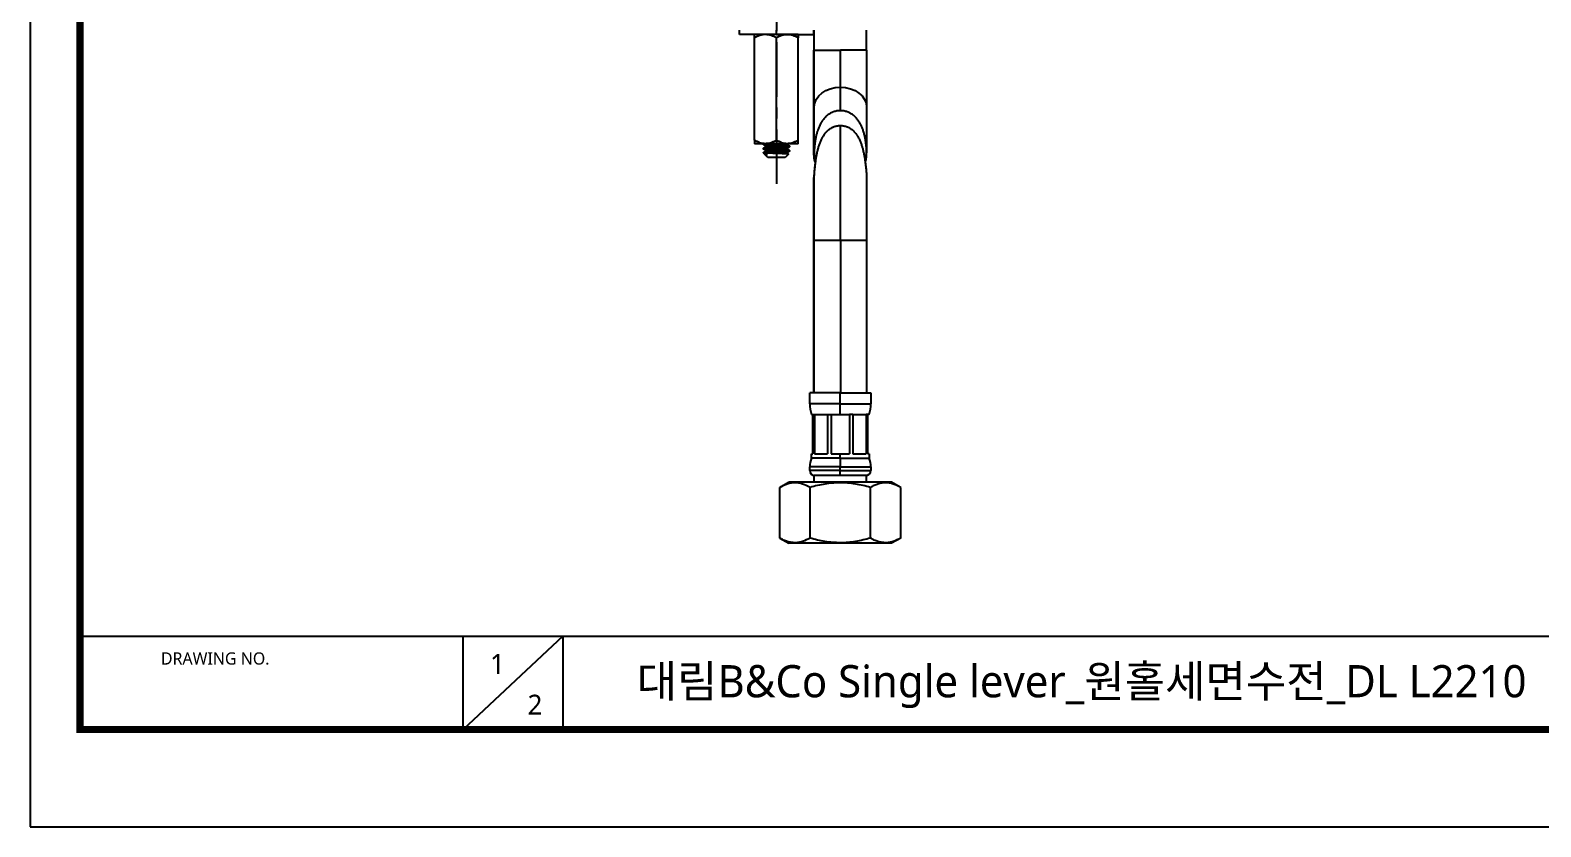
# Model space of a CAD drawing. Extents: x 77 to 788, y 36 to 557.
# Drawn here: x 77.2 to 423.5, y 36.4 to 219 of the extents above; entities that cross this region are included whole.
import ezdxf

# ---------------------------------------------------------------- set-up
doc = ezdxf.new("R2010")
doc.units = 0
doc.header["$LTSCALE"] = 10
doc.header["$MEASUREMENT"] = 0
doc.linetypes.add('CENTER', pattern=[2, 1.25, -0.25, 0.25, -0.25])
doc.layers.get('0').update_dxf_attribs({"linetype": 'CONTINUOUS'})
doc.layers.add('1', color=7, linetype='CONTINUOUS')
doc.styles.add('Daelim Dimension', font='NanumGothic.ttf')

msp = doc.modelspace()

# ---------------------------------------------------------------- linework, layer by layer
at = {"color": 1, "linetype": 'CENTER'}
msp.add_line((248.27, 256.22), (248.27, 183.32), dxfattribs=at)
at = {"color": 5, "lineweight": -3}
msp.add_line((88.6, 80.06), (661.01, 80.06), dxfattribs=at)
at = {"color": 5, "lineweight": -3, "ltscale": 40}
for p, q in [((176.34, 80.06), (176.34, 58.64)), ((176.34, 80.06), (176.34, 58.64)), ((199.27, 80.06), (176.34, 58.64)), ((199.27, 80.06), (176.34, 58.64)), ((199.27, 80.06), (199.27, 58.64)), ((199.27, 80.06), (199.27, 58.64))]:
    msp.add_line(p, q, dxfattribs=at)
at = {"color": 7, "lineweight": -3, "ltscale": 0.5}
msp.add_lwpolyline([(77.17, 36.41), (788.06, 36.41), (788.06, 557.3), (77.17, 557.3)], close=True, dxfattribs=at)
at = {"color": 5, "linetype": 'ByBlock', "lineweight": -3, "const_width": 1.64}
msp.add_lwpolyline([(88.6, 58.72), (776.56, 58.72), (776.56, 545.2), (88.6, 545.2)], close=True, dxfattribs=at)
at = {"layer": '1', "color": 7, "linetype": 'Continuous', "lineweight": -3}
for p, q in [((239.77, 217.95), (239.77, 218.95)), ((248.27, 217.95), (248.27, 218.95)), ((256.77, 218.95), (256.77, 217.95)), ((256.89, 214.38), (256.89, 218.95)), ((268.89, 214.38), (268.89, 218.95)), ((248.27, 217.95), (239.77, 217.95)), ((245.76, 217.95), (243.26, 217.95)), ((243.26, 193.73), (243.26, 217.18)), ((250.76, 217.95), (245.76, 217.95)), ((248.26, 193.73), (248.26, 217.18)), ((248.27, 217.95), (256.77, 217.95)), ((253.26, 217.95), (250.76, 217.95)), ((253.26, 193.73), (253.26, 217.18)), ((256.86, 201.34), (256.86, 214.38)), ((256.86, 214.38), (256.89, 214.38)), ((256.89, 214.38), (262.91, 214.38)), ((256.92, 201.34), (256.92, 214.38)), ((268.92, 214.38), (262.91, 214.38)), ((262.92, 205.9), (262.92, 214.38)), ((268.92, 214.38), (268.92, 201.34)), ((262.92, 200.52), (262.92, 205.9)), ((256.86, 190.96), (256.86, 201.34)), ((256.92, 190.92), (256.92, 201.34)), ((268.92, 201.34), (268.92, 190.86)), ((262.92, 170.88), (262.92, 197.13)), ((245.76, 192.95), (243.26, 192.95)), ((245.27, 192.73), (245.27, 192.9)), ((245.27, 191.73), (245.27, 191.9)), ((245.27, 190.82), (245.27, 190.9)), ((245.48, 190.61), (245.27, 190.82)), ((245.27, 190.82), (245.67, 190.82)), ((250.76, 192.95), (245.76, 192.95)), ((245.77, 192.19), (245.77, 192.44)), ((245.77, 191.19), (245.77, 191.44)), ((251, 190.54), (250.27, 189.82)), ((253.26, 192.95), (250.76, 192.95)), ((250.77, 192.95), (250.77, 192.7)), ((250.77, 191.95), (250.77, 191.7)), ((250.77, 190.95), (250.77, 190.7)), ((251.27, 192.4), (251.27, 192.23)), ((251.27, 191.4), (251.27, 191.23)), ((245.77, 190.32), (245.77, 190.44)), ((246.27, 189.82), (245.77, 190.32)), ((245.77, 190.32), (246.17, 190.32)), ((246.17, 190.32), (246.1, 190.41)), ((250.27, 189.82), (246.27, 189.82)), ((256.86, 170.88), (256.86, 185.21)), ((256.92, 170.88), (256.92, 185.21)), ((268.92, 185.18), (268.92, 170.88)), ((256.86, 135.88), (256.86, 170.88)), ((256.86, 170.88), (256.92, 170.88)), ((256.92, 135.88), (256.92, 170.88)), ((256.92, 170.88), (262.92, 170.88)), ((262.92, 170.88), (268.92, 170.88)), ((262.92, 170.88), (262.92, 135.88)), ((268.92, 170.88), (268.92, 135.88)), ((255.89, 133.37), (255.89, 135.88)), ((262.89, 135.88), (255.89, 135.88)), ((262.89, 135.88), (269.89, 135.88)), ((262.89, 133.37), (262.89, 135.88)), ((269.89, 135.88), (269.89, 133.37)), ((262.89, 133.37), (255.89, 133.37)), ((262.89, 133.37), (269.89, 133.37)), ((262.89, 130.88), (262.89, 133.37)), ((256.29, 130.88), (256.64, 130.88)), ((256.64, 121.88), (256.64, 130.88)), ((256.64, 130.88), (256.97, 130.88)), ((256.97, 130.88), (256.97, 121.88)), ((256.97, 130.88), (259.98, 130.88)), ((259.98, 130.88), (259.98, 121.88)), ((259.98, 130.88), (260.77, 130.88)), ((260.77, 130.88), (260.77, 121.88)), ((260.77, 130.88), (262.89, 130.88)), ((262.89, 130.88), (265.01, 130.88)), ((265.01, 130.88), (265.01, 121.88)), ((265.8, 130.88), (265.01, 130.88)), ((265.8, 130.88), (265.8, 121.88)), ((265.8, 130.88), (268.81, 130.88)), ((268.81, 130.88), (268.81, 121.88)), ((269.14, 130.88), (268.81, 130.88)), ((269.14, 130.88), (269.14, 121.88)), ((269.49, 130.88), (269.14, 130.88)), ((256.29, 120.88), (256.29, 121.88)), ((256.29, 121.88), (256.64, 121.88)), ((256.97, 121.88), (259.98, 121.88)), ((260.77, 121.88), (262.89, 121.88)), ((262.89, 121.88), (265.01, 121.88)), ((262.89, 120.88), (262.89, 121.88)), ((265.8, 121.88), (268.81, 121.88)), ((269.49, 121.88), (269.14, 121.88)), ((269.49, 121.88), (269.49, 120.88)), ((255.89, 118.08), (255.89, 118.92)), ((262.89, 118.92), (255.89, 118.92)), ((262.89, 118.08), (255.89, 118.08)), ((262.89, 120.88), (256.29, 120.88)), ((262.89, 120.88), (269.49, 120.88)), ((262.89, 120.88), (262.89, 118.92)), ((262.89, 118.92), (269.89, 118.92)), ((262.89, 118.08), (262.89, 118.92)), ((262.89, 118.08), (269.89, 118.08)), ((262.89, 116.88), (262.89, 118.08)), ((269.89, 118.92), (269.89, 118.08)), ((249.04, 114.18), (251.11, 115.38)), ((274.67, 115.38), (251.11, 115.38)), ((268.89, 116.88), (256.89, 116.88)), ((256.89, 115.38), (256.89, 116.88)), ((268.89, 115.38), (268.89, 116.88)), ((276.75, 114.18), (274.67, 115.38)), ((249.04, 102.58), (249.04, 114.18)), ((255.96, 102.58), (255.96, 114.17)), ((269.82, 102.58), (269.82, 114.17)), ((276.75, 102.58), (276.75, 114.18)), ((249.04, 102.58), (251.11, 101.38)), ((274.67, 101.38), (251.11, 101.38)), ((276.75, 102.58), (274.67, 101.38))]:
    msp.add_line(p, q, dxfattribs=at)
for centre, radius, start, end in [((263.89, 133.37), 8, 180, 198.1949), ((261.89, 133.37), 8, 341.8051, 0), ((260.89, 118.92), 5, 156.9261, 180), ((257.09, 118.08), 1.2, 180, 270), ((268.69, 118.08), 1.2, 270, 0), ((264.89, 118.92), 5, 0, 23.0739)]:
    msp.add_arc(centre, radius, start, end, dxfattribs=at)
at = {"layer": '1', "color": 7, "linetype": 'Continuous', "lineweight": -3, "extrusion": (0, 0, -1)}
for centre, start_param, end_param in [((262.92, 201.34), 3.141593, 4.712389), ((262.92, 201.34), 4.712389, 6.283185), ((262.86, 201.34), 2.994723, 3.141593)]:
    msp.add_ellipse(centre, major_axis=(6, 0), ratio=0.75908, start_param=start_param, end_param=end_param, dxfattribs=at)
at = {"layer": '1', "color": 7, "linetype": 'Continuous', "lineweight": -3}
for points, knots in [([(243.26, 217.18), (243.26, 217.29), (243.26, 217.4), (243.26, 217.59), (243.26, 217.67), (243.26, 217.81), (243.26, 217.86), (243.26, 217.92), (243.26, 217.93), (243.26, 217.94), (243.26, 217.95), (243.26, 217.95), (243.26, 217.95), (243.26, 217.95)], [0, 0, 0, 0, 0.250175, 0.250175, 0.50035, 0.50035, 0.750526, 0.750526, 0.875613, 0.875613, 0.938157, 0.938157, 1, 1, 1, 1]), ([(245.76, 217.95), (245.54, 217.95), (245.32, 217.94), (244.9, 217.86), (244.69, 217.81), (244.42, 217.72), (244.37, 217.7), (244.27, 217.67), (244.22, 217.65), (244.06, 217.58), (243.96, 217.54), (243.65, 217.4), (243.46, 217.29), (243.26, 217.18)], [0, 0, 0, 0, 0.25, 0.25, 0.5, 0.5, 0.5625, 0.5625, 0.625, 0.625, 0.75, 0.75, 1, 1, 1, 1]), ([(248.26, 217.18), (248.06, 217.29), (247.87, 217.4), (247.46, 217.59), (247.26, 217.67), (246.85, 217.81), (246.63, 217.86), (246.31, 217.92), (246.2, 217.93), (246.04, 217.94), (245.98, 217.95), (245.87, 217.95), (245.82, 217.95), (245.76, 217.95)], [0, 0, 0, 0, 0.25, 0.25, 0.5, 0.5, 0.75, 0.75, 0.875, 0.875, 0.9375, 0.9375, 1, 1, 1, 1]), ([(250.76, 217.95), (250.54, 217.95), (250.32, 217.94), (249.9, 217.86), (249.69, 217.81), (249.42, 217.72), (249.37, 217.7), (249.27, 217.67), (249.22, 217.65), (249.06, 217.58), (248.96, 217.54), (248.65, 217.4), (248.46, 217.29), (248.26, 217.18)], [0, 0, 0, 0, 0.25, 0.25, 0.5, 0.5, 0.5625, 0.5625, 0.625, 0.625, 0.75, 0.75, 1, 1, 1, 1]), ([(253.26, 217.18), (253.06, 217.29), (252.87, 217.4), (252.46, 217.59), (252.26, 217.67), (251.85, 217.81), (251.63, 217.86), (251.31, 217.92), (251.2, 217.93), (251.04, 217.94), (250.98, 217.95), (250.87, 217.95), (250.82, 217.95), (250.76, 217.95)], [0, 0, 0, 0, 0.25, 0.25, 0.5, 0.5, 0.75, 0.75, 0.875, 0.875, 0.9375, 0.9375, 1, 1, 1, 1]), ([(253.26, 217.95), (253.26, 217.95), (253.26, 217.94), (253.26, 217.86), (253.26, 217.81), (253.26, 217.72), (253.26, 217.7), (253.26, 217.67), (253.26, 217.65), (253.26, 217.58), (253.26, 217.54), (253.26, 217.4), (253.26, 217.29), (253.26, 217.18)], [0, 0, 0, 0, 0.25, 0.25, 0.5, 0.5, 0.5625, 0.5625, 0.625, 0.625, 0.75, 0.75, 1, 1, 1, 1]), ([(262.92, 200.52), (262.79, 200.52), (262.66, 200.51), (262.39, 200.49), (262.13, 200.45), (261.75, 200.37), (261.49, 200.3), (261.34, 200.24), (261.31, 200.23), (261.24, 200.21), (261.15, 200.17), (261.06, 200.13), (260.88, 200.05), (260.76, 199.99), (260.42, 199.8), (260.2, 199.66), (259.96, 199.48), (259.93, 199.45), (259.88, 199.41), (259.81, 199.35), (259.63, 199.2), (259.49, 199.06), (259.22, 198.77), (259.05, 198.57), (258.85, 198.31), (258.81, 198.25), (258.74, 198.14), (258.7, 198.09), (258.59, 197.92), (258.52, 197.81), (258.33, 197.47), (258.21, 197.24), (257.99, 196.76), (257.89, 196.52), (257.75, 196.15), (257.71, 196.02), (257.64, 195.83), (257.62, 195.77), (257.59, 195.64), (257.57, 195.58), (257.47, 195.26), (257.41, 195.01), (257.29, 194.5), (257.24, 194.24), (257.15, 193.73), (257.11, 193.47), (257.04, 192.95), (257.01, 192.69), (256.97, 192.17), (256.95, 191.91), (256.93, 191.52), (256.93, 191.39), (256.92, 191.19), (256.92, 191.13), (256.92, 190.99), (256.92, 190.93), (256.92, 190.73), (256.93, 190.6), (256.93, 190.34), (256.94, 190.21), (256.95, 190.02), (256.96, 189.96), (256.97, 189.83), (256.97, 189.77), (256.99, 189.64), (257, 189.58), (257.01, 189.46), (257.02, 189.4), (257.04, 189.28), (257.05, 189.23), (257.07, 189.14), (257.08, 189.11), (257.09, 189.06), (257.1, 189.03), (257.12, 188.95), (257.14, 188.91), (257.16, 188.85), (257.16, 188.84), (257.17, 188.81), (257.18, 188.8), (257.19, 188.77), (257.2, 188.75), (257.22, 188.72), (257.23, 188.71), (257.23, 188.7)], [0, 0, 0, 0, 0.026193, 0.026193, 0.052386, 0.078579, 0.104772, 0.104772, 0.111321, 0.111321, 0.117869, 0.130965, 0.130965, 0.157159, 0.157159, 0.209545, 0.209545, 0.216093, 0.216093, 0.222641, 0.235738, 0.261931, 0.261931, 0.314317, 0.314317, 0.327414, 0.327414, 0.34051, 0.34051, 0.366703, 0.366703, 0.41909, 0.41909, 0.471476, 0.471476, 0.497669, 0.497669, 0.510765, 0.510765, 0.523862, 0.523862, 0.576248, 0.576248, 0.628634, 0.628634, 0.68102, 0.68102, 0.733407, 0.733407, 0.785793, 0.785793, 0.811986, 0.811986, 0.825083, 0.825083, 0.838179, 0.838179, 0.864372, 0.864372, 0.890565, 0.890565, 0.903662, 0.903662, 0.916758, 0.916758, 0.929855, 0.929855, 0.942951, 0.942951, 0.956048, 0.956048, 0.962596, 0.962596, 0.969145, 0.969145, 0.982241, 0.982241, 0.985515, 0.985515, 0.988789, 0.988789, 0.995338, 0.995338, 1, 1, 1, 1]), ([(268.62, 188.71), (268.63, 188.72), (268.64, 188.74), (268.66, 188.78), (268.66, 188.8), (268.68, 188.84), (268.69, 188.86), (268.72, 188.94), (268.73, 188.99), (268.76, 189.09), (268.77, 189.15), (268.79, 189.23), (268.8, 189.26), (268.81, 189.32), (268.81, 189.35), (268.83, 189.44), (268.84, 189.5), (268.85, 189.62), (268.86, 189.68), (268.88, 189.87), (268.89, 189.99), (268.9, 190.15), (268.9, 190.19), (268.91, 190.25), (268.91, 190.28), (268.91, 190.38), (268.91, 190.44), (268.92, 190.64), (268.92, 190.77), (268.92, 191.03), (268.92, 191.16), (268.92, 191.42), (268.91, 191.55), (268.89, 191.94), (268.88, 192.2), (268.83, 192.72), (268.8, 192.98), (268.75, 193.37), (268.73, 193.5), (268.7, 193.69), (268.69, 193.76), (268.67, 193.89), (268.66, 193.95), (268.6, 194.28), (268.55, 194.53), (268.43, 195.04), (268.36, 195.29), (268.22, 195.79), (268.14, 196.04), (267.96, 196.53), (267.86, 196.77), (267.64, 197.24), (267.52, 197.47), (267.35, 197.76), (267.32, 197.81), (267.27, 197.9), (267.25, 197.93), (267.21, 197.98), (267.12, 198.12), (267.03, 198.26), (266.79, 198.58), (266.63, 198.78), (266.35, 199.06), (266.26, 199.15), (266.11, 199.29), (266.06, 199.33), (265.96, 199.42), (265.91, 199.46), (265.65, 199.66), (265.43, 199.8), (265.08, 199.99), (264.97, 200.05), (264.79, 200.13), (264.7, 200.17), (264.6, 200.21), (264.54, 200.23), (264.51, 200.24), (264.35, 200.3), (264.1, 200.37), (263.71, 200.45), (263.45, 200.49), (263.19, 200.51), (263.06, 200.52), (262.92, 200.52)], [0, 0, 0, 0, 0.006016, 0.006016, 0.012556, 0.012556, 0.019095, 0.019095, 0.032174, 0.032174, 0.045252, 0.045252, 0.051792, 0.051792, 0.058331, 0.058331, 0.07141, 0.07141, 0.084489, 0.084489, 0.110646, 0.110646, 0.117185, 0.117185, 0.123725, 0.123725, 0.136804, 0.136804, 0.162961, 0.162961, 0.189118, 0.189118, 0.215276, 0.215276, 0.267591, 0.267591, 0.319906, 0.319906, 0.346063, 0.346063, 0.359142, 0.359142, 0.372221, 0.372221, 0.424536, 0.424536, 0.476851, 0.476851, 0.529166, 0.529166, 0.58148, 0.58148, 0.633795, 0.633795, 0.646874, 0.646874, 0.653414, 0.653414, 0.659953, 0.68611, 0.68611, 0.738425, 0.738425, 0.764583, 0.764583, 0.777662, 0.777662, 0.79074, 0.79074, 0.843055, 0.843055, 0.869213, 0.869213, 0.882291, 0.888831, 0.888831, 0.89537, 0.89537, 0.921528, 0.947685, 0.973843, 0.973843, 1, 1, 1, 1]), ([(256.92, 185.19), (256.92, 185.24), (256.92, 185.29), (256.93, 185.41), (256.93, 185.47), (256.93, 185.6), (256.94, 185.66), (256.94, 185.79), (256.95, 185.85), (256.95, 185.99), (256.96, 186.05), (256.97, 186.18), (256.97, 186.25), (256.98, 186.39), (256.99, 186.45), (257, 186.59), (257, 186.66), (257.02, 186.86), (257.03, 187), (257.06, 187.27), (257.07, 187.4), (257.1, 187.68), (257.12, 187.81), (257.15, 188.08), (257.17, 188.22), (257.22, 188.62), (257.25, 188.89), (257.33, 189.43), (257.38, 189.7), (257.47, 190.24), (257.52, 190.51), (257.61, 190.91), (257.64, 191.04), (257.69, 191.24), (257.7, 191.31), (257.73, 191.44), (257.75, 191.51), (257.83, 191.84), (257.91, 192.1), (258.07, 192.62), (258.16, 192.88), (258.35, 193.39), (258.45, 193.64), (258.63, 194.01), (258.69, 194.13), (258.78, 194.32), (258.82, 194.38), (258.88, 194.5), (258.92, 194.56), (259.09, 194.85), (259.25, 195.08), (259.5, 195.4), (259.58, 195.51), (259.72, 195.66), (259.77, 195.71), (259.84, 195.78), (259.86, 195.81), (259.91, 195.86), (260.13, 196.07), (260.37, 196.27), (260.71, 196.49), (260.83, 196.56), (260.98, 196.65), (261.01, 196.66), (261.07, 196.69), (261.1, 196.71), (261.2, 196.75), (261.26, 196.78), (261.45, 196.86), (261.58, 196.91), (261.84, 196.99), (261.97, 197.02), (262.24, 197.07), (262.37, 197.09), (262.54, 197.11), (262.58, 197.11), (262.65, 197.12), (262.75, 197.13), (262.85, 197.13), (262.92, 197.13)], [0, 0, 0, 0, 0.013039, 0.013039, 0.02694, 0.02694, 0.040841, 0.040841, 0.054742, 0.054742, 0.068642, 0.068642, 0.082543, 0.082543, 0.096444, 0.096444, 0.110345, 0.110345, 0.138147, 0.138147, 0.165948, 0.165948, 0.19375, 0.19375, 0.221552, 0.221552, 0.277155, 0.277155, 0.332759, 0.332759, 0.388362, 0.388362, 0.416164, 0.416164, 0.430065, 0.430065, 0.443966, 0.443966, 0.499569, 0.499569, 0.555173, 0.555173, 0.610776, 0.610776, 0.638578, 0.638578, 0.652479, 0.652479, 0.666379, 0.666379, 0.721983, 0.721983, 0.749785, 0.749785, 0.763685, 0.763685, 0.770636, 0.770636, 0.777586, 0.83319, 0.83319, 0.860991, 0.860991, 0.867942, 0.867942, 0.874892, 0.874892, 0.888793, 0.888793, 0.916595, 0.916595, 0.944397, 0.944397, 0.972198, 0.972198, 0.979149, 0.979149, 0.986099, 1, 1, 1, 1]), ([(262.92, 197.13), (263.06, 197.13), (263.2, 197.12), (263.47, 197.09), (263.61, 197.07), (263.87, 197.02), (264.01, 196.99), (264.2, 196.93), (264.27, 196.9), (264.4, 196.86), (264.46, 196.83), (264.78, 196.7), (265.02, 196.57), (265.36, 196.34), (265.47, 196.26), (265.64, 196.13), (265.69, 196.08), (265.79, 195.99), (265.84, 195.95), (266.09, 195.71), (266.27, 195.5), (266.52, 195.18), (266.6, 195.07), (266.7, 194.93), (266.72, 194.9), (266.75, 194.84), (266.77, 194.81), (266.83, 194.72), (266.86, 194.66), (267.04, 194.37), (267.16, 194.13), (267.4, 193.63), (267.5, 193.38), (267.69, 192.87), (267.78, 192.61), (267.88, 192.29), (267.9, 192.22), (267.94, 192.09), (267.96, 192.02), (268.01, 191.82), (268.05, 191.69), (268.15, 191.29), (268.21, 191.03), (268.32, 190.49), (268.38, 190.22), (268.47, 189.69), (268.51, 189.42), (268.57, 189.01), (268.59, 188.87), (268.63, 188.6), (268.65, 188.47), (268.68, 188.19), (268.7, 188.06), (268.73, 187.79), (268.75, 187.65), (268.77, 187.38), (268.79, 187.24), (268.81, 186.97), (268.83, 186.84), (268.84, 186.63), (268.85, 186.56), (268.86, 186.43), (268.87, 186.36), (268.88, 186.23), (268.88, 186.16), (268.89, 186.03), (268.89, 185.96), (268.9, 185.83), (268.9, 185.77), (268.91, 185.64), (268.91, 185.58), (268.92, 185.48), (268.92, 185.45), (268.92, 185.39), (268.92, 185.36), (268.92, 185.27), (268.92, 185.22), (268.92, 185.16), (268.92, 185.15), (268.92, 185.14)], [0, 0, 0, 0, 0.027721, 0.027721, 0.055442, 0.055442, 0.083162, 0.083162, 0.097023, 0.097023, 0.110883, 0.110883, 0.166325, 0.166325, 0.194046, 0.194046, 0.207906, 0.207906, 0.221766, 0.221766, 0.277208, 0.277208, 0.304929, 0.304929, 0.311859, 0.311859, 0.318789, 0.318789, 0.33265, 0.33265, 0.388091, 0.388091, 0.443533, 0.443533, 0.498974, 0.498974, 0.512835, 0.512835, 0.526695, 0.526695, 0.554416, 0.554416, 0.609858, 0.609858, 0.665299, 0.665299, 0.720741, 0.720741, 0.748462, 0.748462, 0.776182, 0.776182, 0.803903, 0.803903, 0.831624, 0.831624, 0.859345, 0.859345, 0.887065, 0.887065, 0.900926, 0.900926, 0.914786, 0.914786, 0.928647, 0.928647, 0.942507, 0.942507, 0.956367, 0.956367, 0.970228, 0.970228, 0.977158, 0.977158, 0.984088, 0.984088, 0.997949, 0.997949, 1, 1, 1, 1]), ([(243.26, 193.73), (243.26, 193.62), (243.26, 193.51), (243.26, 193.32), (243.26, 193.24), (243.26, 193.1), (243.26, 193.05), (243.26, 192.99), (243.26, 192.98), (243.26, 192.96), (243.26, 192.96), (243.26, 192.96), (243.26, 192.95), (243.26, 192.95)], [0, 0, 0, 0, 0.250175, 0.250175, 0.500351, 0.500351, 0.750526, 0.750526, 0.875613, 0.875613, 0.938157, 0.938157, 1, 1, 1, 1]), ([(245.76, 192.95), (245.54, 192.95), (245.32, 192.97), (244.9, 193.05), (244.69, 193.1), (244.42, 193.19), (244.37, 193.21), (244.27, 193.24), (244.22, 193.26), (244.06, 193.33), (243.96, 193.37), (243.65, 193.51), (243.46, 193.62), (243.26, 193.73)], [0, 0, 0, 0, 0.25, 0.25, 0.5, 0.5, 0.5625, 0.5625, 0.625, 0.625, 0.75, 0.75, 1, 1, 1, 1]), ([(245.27, 192.9), (245.27, 192.9), (245.27, 192.9), (245.28, 192.89), (245.28, 192.89), (245.28, 192.89), (245.28, 192.89), (245.29, 192.89), (245.3, 192.88), (245.32, 192.87), (245.36, 192.86), (245.41, 192.85), (245.48, 192.84), (245.49, 192.84), (245.53, 192.83), (245.54, 192.83), (245.6, 192.83), (245.63, 192.82), (245.75, 192.81), (245.84, 192.8), (246, 192.79), (246.05, 192.79), (246.13, 192.78), (246.16, 192.78), (246.22, 192.77), (246.25, 192.77), (246.4, 192.76), (246.53, 192.75), (246.73, 192.74), (246.8, 192.73), (246.91, 192.73), (246.95, 192.72), (247.02, 192.72), (247.06, 192.72), (247.24, 192.71), (247.39, 192.7), (247.63, 192.69), (247.71, 192.68), (247.83, 192.68), (247.87, 192.67), (247.95, 192.67), (247.99, 192.67), (248.11, 192.66), (248.27, 192.65), (248.51, 192.64), (248.67, 192.63), (248.79, 192.62), (248.83, 192.62), (248.89, 192.62), (248.91, 192.62), (248.95, 192.62), (248.97, 192.61), (249.14, 192.6), (249.3, 192.6), (249.52, 192.58), (249.59, 192.58), (249.7, 192.57), (249.73, 192.57), (249.8, 192.57), (249.84, 192.56), (250.01, 192.55), (250.14, 192.55), (250.32, 192.53), (250.38, 192.53), (250.49, 192.52), (250.54, 192.52), (250.7, 192.5), (250.79, 192.49), (250.95, 192.48), (251.02, 192.47), (251.09, 192.46), (251.1, 192.45), (251.13, 192.45), (251.14, 192.45), (251.17, 192.44), (251.19, 192.44), (251.24, 192.43), (251.26, 192.42), (251.27, 192.41), (251.27, 192.41), (251.27, 192.41), (251.27, 192.4), (251.27, 192.4)], [0, 0, 0, 0, 0.012727, 0.012727, 0.025555, 0.025555, 0.031969, 0.031969, 0.038383, 0.06404, 0.06404, 0.115354, 0.115354, 0.128182, 0.128182, 0.141011, 0.141011, 0.166668, 0.166668, 0.217981, 0.217981, 0.243638, 0.243638, 0.256466, 0.256466, 0.269295, 0.269295, 0.320608, 0.320608, 0.346265, 0.346265, 0.359094, 0.359094, 0.371922, 0.371922, 0.423236, 0.423236, 0.448893, 0.448893, 0.461721, 0.461721, 0.474549, 0.474549, 0.500206, 0.525863, 0.55152, 0.55152, 0.564348, 0.564348, 0.570762, 0.570762, 0.577177, 0.577177, 0.62849, 0.62849, 0.654147, 0.654147, 0.666975, 0.666975, 0.679804, 0.679804, 0.731118, 0.731118, 0.756774, 0.756774, 0.782431, 0.782431, 0.833745, 0.833745, 0.885058, 0.885058, 0.897887, 0.897887, 0.910715, 0.910715, 0.936372, 0.936372, 0.987686, 0.987686, 0.9941, 0.9941, 1, 1, 1, 1]), ([(251.27, 192.23), (251.27, 192.24), (251.26, 192.25), (251.24, 192.26), (251.23, 192.26), (251.21, 192.27), (251.2, 192.27), (251.18, 192.28), (251.17, 192.28), (251.11, 192.29), (251.06, 192.3), (250.96, 192.31), (250.92, 192.31), (250.87, 192.32), (250.86, 192.32), (250.84, 192.32), (250.83, 192.32), (250.8, 192.33), (250.77, 192.33), (250.66, 192.34), (250.56, 192.35), (250.39, 192.36), (250.34, 192.36), (250.25, 192.37), (250.21, 192.37), (250.15, 192.38), (250.12, 192.38), (249.96, 192.39), (249.82, 192.4), (249.61, 192.41), (249.54, 192.42), (249.43, 192.42), (249.39, 192.43), (249.32, 192.43), (249.28, 192.43), (249.09, 192.44), (248.93, 192.45), (248.69, 192.46), (248.61, 192.47), (248.49, 192.47), (248.45, 192.47), (248.37, 192.48), (248.33, 192.48), (248.13, 192.49), (247.97, 192.5), (247.65, 192.52), (247.49, 192.53), (247.3, 192.54), (247.26, 192.54), (247.19, 192.55), (247.15, 192.55), (247.04, 192.55), (246.97, 192.56), (246.75, 192.57), (246.62, 192.58), (246.45, 192.59), (246.42, 192.59), (246.36, 192.59), (246.26, 192.6), (246.18, 192.61), (246.01, 192.62), (245.91, 192.63), (245.79, 192.64), (245.77, 192.64), (245.72, 192.65), (245.7, 192.65), (245.64, 192.66), (245.6, 192.66), (245.5, 192.67), (245.44, 192.68), (245.38, 192.69), (245.37, 192.69), (245.35, 192.7), (245.34, 192.7), (245.32, 192.71), (245.31, 192.71), (245.28, 192.72), (245.27, 192.73), (245.27, 192.73)], [0, 0, 0, 0, 0.036065, 0.036065, 0.06168, 0.06168, 0.074487, 0.074487, 0.087294, 0.087294, 0.138524, 0.138524, 0.164139, 0.164139, 0.170542, 0.170542, 0.176946, 0.176946, 0.189753, 0.189753, 0.240983, 0.240983, 0.266598, 0.266598, 0.279405, 0.279405, 0.292213, 0.292213, 0.343442, 0.343442, 0.369057, 0.369057, 0.381864, 0.381864, 0.394672, 0.394672, 0.445901, 0.445901, 0.471516, 0.471516, 0.484323, 0.484323, 0.497131, 0.497131, 0.54836, 0.54836, 0.59959, 0.59959, 0.612397, 0.612397, 0.625205, 0.625205, 0.650819, 0.650819, 0.702049, 0.702049, 0.714856, 0.714856, 0.727664, 0.753278, 0.753278, 0.804508, 0.804508, 0.817315, 0.817315, 0.830123, 0.830123, 0.855737, 0.855737, 0.906967, 0.906967, 0.919774, 0.919774, 0.932582, 0.932582, 0.958197, 0.958197, 1, 1, 1, 1]), ([(245.27, 191.9), (245.27, 191.9), (245.27, 191.9), (245.28, 191.89), (245.3, 191.88), (245.34, 191.87), (245.35, 191.87), (245.37, 191.86), (245.38, 191.86), (245.41, 191.85), (245.44, 191.85), (245.52, 191.84), (245.59, 191.83), (245.69, 191.82), (245.71, 191.81), (245.75, 191.81), (245.78, 191.81), (245.84, 191.8), (245.94, 191.79), (246.05, 191.79), (246.16, 191.78), (246.22, 191.77), (246.31, 191.77), (246.34, 191.76), (246.4, 191.76), (246.43, 191.76), (246.53, 191.75), (246.59, 191.75), (246.8, 191.73), (246.94, 191.72), (247.12, 191.71), (247.16, 191.71), (247.24, 191.71), (247.28, 191.71), (247.39, 191.7), (247.47, 191.69), (247.7, 191.68), (247.86, 191.67), (248.1, 191.66), (248.18, 191.66), (248.28, 191.65), (248.3, 191.65), (248.34, 191.65), (248.41, 191.65), (248.47, 191.64), (248.67, 191.63), (248.82, 191.62), (249.06, 191.61), (249.14, 191.6), (249.25, 191.6), (249.29, 191.6), (249.37, 191.59), (249.4, 191.59), (249.59, 191.58), (249.73, 191.57), (249.94, 191.56), (250, 191.55), (250.1, 191.55), (250.13, 191.55), (250.19, 191.54), (250.22, 191.54), (250.32, 191.53), (250.37, 191.53), (250.49, 191.52), (250.59, 191.51), (250.69, 191.5), (250.76, 191.5), (250.78, 191.49), (250.82, 191.49), (250.85, 191.49), (250.95, 191.48), (251.02, 191.47), (251.1, 191.46), (251.13, 191.45), (251.16, 191.44), (251.17, 191.44), (251.19, 191.44), (251.2, 191.44), (251.24, 191.43), (251.26, 191.42), (251.27, 191.41), (251.27, 191.41), (251.27, 191.4)], [0, 0, 0, 0, 0.013933, 0.013933, 0.065163, 0.065163, 0.07797, 0.07797, 0.090778, 0.090778, 0.116392, 0.116392, 0.167622, 0.167622, 0.180429, 0.180429, 0.193237, 0.193237, 0.218851, 0.244466, 0.244466, 0.270081, 0.270081, 0.282888, 0.282888, 0.295696, 0.295696, 0.32131, 0.32131, 0.37254, 0.37254, 0.385347, 0.385347, 0.398154, 0.398154, 0.423769, 0.423769, 0.474999, 0.474999, 0.500613, 0.500613, 0.507017, 0.507017, 0.513421, 0.526228, 0.526228, 0.577458, 0.577458, 0.603072, 0.603072, 0.61588, 0.61588, 0.628687, 0.628687, 0.679916, 0.679916, 0.705531, 0.705531, 0.718339, 0.718339, 0.731146, 0.731146, 0.756761, 0.756761, 0.782375, 0.80799, 0.80799, 0.820798, 0.820798, 0.833605, 0.833605, 0.884834, 0.884834, 0.910449, 0.910449, 0.923256, 0.923256, 0.936064, 0.936064, 0.987293, 0.987293, 1, 1, 1, 1]), ([(251.27, 191.23), (251.27, 191.24), (251.27, 191.24), (251.27, 191.24), (251.27, 191.24), (251.26, 191.25), (251.26, 191.25), (251.23, 191.26), (251.2, 191.27), (251.14, 191.28), (251.11, 191.29), (251.07, 191.3), (251.05, 191.3), (251.02, 191.3), (251, 191.3), (250.92, 191.31), (250.84, 191.32), (250.7, 191.33), (250.66, 191.34), (250.58, 191.35), (250.54, 191.35), (250.5, 191.35), (250.47, 191.35), (250.46, 191.35), (250.33, 191.36), (250.21, 191.37), (249.96, 191.39), (249.82, 191.4), (249.64, 191.41), (249.61, 191.41), (249.53, 191.42), (249.5, 191.42), (249.39, 191.43), (249.31, 191.43), (249.08, 191.44), (248.93, 191.45), (248.73, 191.46), (248.69, 191.46), (248.61, 191.47), (248.57, 191.47), (248.45, 191.47), (248.37, 191.48), (248.13, 191.49), (247.97, 191.5), (247.77, 191.51), (247.73, 191.51), (247.65, 191.52), (247.61, 191.52), (247.49, 191.53), (247.41, 191.53), (247.18, 191.55), (247.03, 191.55), (246.86, 191.56), (246.82, 191.57), (246.77, 191.57), (246.75, 191.57), (246.71, 191.57), (246.63, 191.58), (246.55, 191.58), (246.35, 191.6), (246.23, 191.6), (246.09, 191.61), (246.06, 191.62), (246.01, 191.62), (245.98, 191.62), (245.91, 191.63), (245.86, 191.63), (245.72, 191.65), (245.64, 191.66), (245.53, 191.67), (245.5, 191.67), (245.46, 191.68), (245.44, 191.68), (245.42, 191.69), (245.41, 191.69), (245.35, 191.7), (245.32, 191.71), (245.29, 191.72), (245.28, 191.72), (245.27, 191.73), (245.27, 191.73), (245.27, 191.73), (245.27, 191.73), (245.27, 191.73)], [0, 0, 0, 0, 0.010859, 0.010859, 0.023667, 0.023667, 0.036474, 0.036474, 0.087704, 0.087704, 0.113318, 0.113318, 0.126126, 0.126126, 0.138933, 0.138933, 0.190163, 0.190163, 0.215777, 0.215777, 0.228585, 0.234988, 0.234988, 0.241392, 0.241392, 0.292622, 0.292622, 0.343851, 0.343851, 0.356659, 0.356659, 0.369466, 0.369466, 0.395081, 0.395081, 0.44631, 0.44631, 0.459117, 0.459117, 0.471925, 0.471925, 0.49754, 0.49754, 0.548769, 0.548769, 0.561576, 0.561576, 0.574384, 0.574384, 0.599999, 0.599999, 0.651228, 0.651228, 0.664035, 0.664035, 0.670439, 0.670439, 0.676843, 0.702458, 0.702458, 0.753687, 0.753687, 0.766494, 0.766494, 0.779302, 0.779302, 0.804917, 0.804917, 0.856146, 0.856146, 0.881761, 0.881761, 0.894568, 0.894568, 0.907376, 0.907376, 0.958605, 0.958605, 0.98422, 0.98422, 0.997027, 0.997027, 1, 1, 1, 1]), ([(245.27, 190.9), (245.27, 190.9), (245.27, 190.9), (245.28, 190.89), (245.32, 190.87), (245.41, 190.85), (245.48, 190.84), (245.49, 190.84), (245.52, 190.84), (245.57, 190.83), (245.63, 190.82), (245.67, 190.82)], [0, 0, 0, 0, 0.071779, 0.071779, 0.381186, 0.690593, 0.690593, 0.767945, 0.767945, 0.845296, 1, 1, 1, 1]), ([(246.1, 190.41), (246.01, 190.43), (245.93, 190.44), (245.8, 190.48), (245.74, 190.5), (245.67, 190.52), (245.66, 190.52), (245.63, 190.53), (245.6, 190.54), (245.57, 190.56), (245.53, 190.58), (245.5, 190.59), (245.49, 190.61)], [0, 0, 0, 0, 0.262605, 0.262605, 0.52521, 0.52521, 0.590862, 0.590862, 0.656513, 0.787816, 0.787816, 1, 1, 1, 1]), ([(251.01, 190.56), (251.01, 190.56), (251.01, 190.56), (251.01, 190.56), (251.01, 190.56), (251.01, 190.56), (251.01, 190.56), (251, 190.57), (250.98, 190.58), (250.93, 190.58), (250.91, 190.58), (250.88, 190.59), (250.87, 190.59), (250.85, 190.59), (250.83, 190.59), (250.77, 190.6), (250.65, 190.61), (250.49, 190.62), (250.37, 190.63), (250.35, 190.63), (250.3, 190.63), (250.28, 190.63), (250.21, 190.64), (250.16, 190.64), (250, 190.65), (249.89, 190.65), (249.74, 190.66), (249.71, 190.66), (249.65, 190.66), (249.62, 190.66), (249.52, 190.67), (249.46, 190.67), (249.27, 190.68), (249.14, 190.68), (248.93, 190.69), (248.86, 190.69), (248.76, 190.7), (248.72, 190.7), (248.65, 190.7), (248.62, 190.7), (248.44, 190.71), (248.3, 190.71), (248.09, 190.72), (248.02, 190.72), (247.91, 190.73), (247.88, 190.73), (247.8, 190.73), (247.77, 190.73), (247.59, 190.74), (247.45, 190.74), (247.18, 190.75), (247.05, 190.76), (246.89, 190.76), (246.86, 190.76), (246.79, 190.77), (246.7, 190.77), (246.61, 190.77), (246.43, 190.78), (246.32, 190.79), (246.19, 190.79), (246.16, 190.79), (246.11, 190.8), (246.08, 190.8), (246.01, 190.8), (245.96, 190.8), (245.82, 190.81), (245.74, 190.81), (245.67, 190.82)], [0, 0, 0, 0, 0.007261, 0.007261, 0.021443, 0.021443, 0.035625, 0.035625, 0.092353, 0.092353, 0.120717, 0.120717, 0.134899, 0.134899, 0.149081, 0.149081, 0.205809, 0.262537, 0.262537, 0.276719, 0.276719, 0.290901, 0.290901, 0.319265, 0.319265, 0.375993, 0.375993, 0.390175, 0.390175, 0.404357, 0.404357, 0.432721, 0.432721, 0.489448, 0.489448, 0.517812, 0.517812, 0.531994, 0.531994, 0.546176, 0.546176, 0.602904, 0.602904, 0.631268, 0.631268, 0.64545, 0.64545, 0.659632, 0.659632, 0.71636, 0.71636, 0.773088, 0.773088, 0.78727, 0.78727, 0.801452, 0.829816, 0.829816, 0.886544, 0.886544, 0.900726, 0.900726, 0.914908, 0.914908, 0.943272, 0.943272, 1, 1, 1, 1]), ([(248.26, 193.73), (248.06, 193.62), (247.87, 193.51), (247.46, 193.32), (247.26, 193.24), (246.85, 193.1), (246.63, 193.05), (246.31, 192.99), (246.2, 192.98), (246.04, 192.96), (245.98, 192.96), (245.87, 192.96), (245.82, 192.95), (245.76, 192.95)], [0, 0, 0, 0, 0.25, 0.25, 0.5, 0.5, 0.75, 0.75, 0.875, 0.875, 0.9375, 0.9375, 1, 1, 1, 1]), ([(250.75, 191.71), (250.75, 191.71), (250.75, 191.71), (250.74, 191.71), (250.74, 191.72), (250.73, 191.72), (250.72, 191.72), (250.68, 191.73), (250.64, 191.74), (250.57, 191.75), (250.53, 191.76), (250.48, 191.77), (250.45, 191.77), (250.43, 191.77), (250.34, 191.79), (250.26, 191.8), (250.13, 191.81), (250.06, 191.82), (249.98, 191.82), (249.93, 191.83), (249.91, 191.83), (249.78, 191.84), (249.66, 191.85), (249.43, 191.86), (249.31, 191.87), (249.12, 191.89), (249.05, 191.89), (248.92, 191.9), (248.86, 191.9), (248.66, 191.92), (248.52, 191.93), (248.35, 191.94), (248.31, 191.94), (248.25, 191.94), (248.21, 191.95), (248.11, 191.95), (248.04, 191.96), (247.84, 191.97), (247.71, 191.98), (247.54, 191.99), (247.51, 191.99), (247.44, 191.99), (247.41, 192), (247.32, 192), (247.25, 192.01), (247.07, 192.02), (246.95, 192.03), (246.81, 192.04), (246.78, 192.04), (246.73, 192.05), (246.7, 192.05), (246.62, 192.06), (246.57, 192.06), (246.43, 192.07), (246.34, 192.08), (246.24, 192.09), (246.22, 192.09), (246.18, 192.1), (246.16, 192.1), (246.11, 192.11), (246.07, 192.11), (245.98, 192.12), (245.93, 192.13), (245.88, 192.14), (245.87, 192.15), (245.85, 192.15), (245.84, 192.15), (245.82, 192.16), (245.81, 192.16), (245.78, 192.18), (245.77, 192.19), (245.77, 192.19)], [0, 0, 0, 0, 0.003249, 0.003249, 0.016789, 0.016789, 0.030329, 0.030329, 0.084488, 0.084488, 0.111568, 0.125108, 0.125108, 0.138648, 0.138648, 0.192807, 0.192807, 0.219887, 0.233427, 0.233427, 0.246967, 0.246967, 0.301126, 0.301126, 0.355286, 0.355286, 0.382365, 0.382365, 0.409445, 0.409445, 0.463605, 0.463605, 0.477145, 0.477145, 0.490684, 0.490684, 0.517764, 0.517764, 0.571924, 0.571924, 0.585463, 0.585463, 0.599003, 0.599003, 0.626083, 0.626083, 0.680242, 0.680242, 0.693782, 0.693782, 0.707322, 0.707322, 0.734402, 0.734402, 0.788561, 0.788561, 0.802101, 0.802101, 0.815641, 0.815641, 0.842721, 0.842721, 0.89688, 0.89688, 0.91042, 0.91042, 0.92396, 0.92396, 0.95104, 0.95104, 1, 1, 1, 1]), ([(250.76, 190.71), (250.76, 190.71), (250.76, 190.71), (250.74, 190.72), (250.71, 190.73), (250.66, 190.74), (250.64, 190.74), (250.6, 190.75), (250.59, 190.75), (250.56, 190.76), (250.55, 190.76), (250.47, 190.77), (250.41, 190.78), (250.29, 190.79), (250.25, 190.8), (250.18, 190.8), (250.16, 190.81), (250.12, 190.81), (250.09, 190.81), (249.97, 190.82), (249.87, 190.83), (249.71, 190.84), (249.62, 190.85), (249.54, 190.86), (249.48, 190.86), (249.44, 190.86), (249.29, 190.87), (249.17, 190.88), (248.97, 190.9), (248.87, 190.9), (248.77, 190.91), (248.71, 190.91), (248.67, 190.92), (248.5, 190.93), (248.37, 190.94), (248.16, 190.95), (248.1, 190.95), (247.99, 190.96), (247.96, 190.96), (247.89, 190.97), (247.86, 190.97), (247.69, 190.98), (247.56, 190.99), (247.37, 191), (247.3, 191), (247.18, 191.01), (247.12, 191.02), (246.94, 191.03), (246.82, 191.04), (246.61, 191.06), (246.51, 191.07), (246.4, 191.08), (246.37, 191.08), (246.33, 191.08), (246.31, 191.09), (246.25, 191.09), (246.21, 191.1), (246.1, 191.11), (246.03, 191.12), (245.96, 191.13), (245.95, 191.13), (245.93, 191.13), (245.91, 191.14), (245.88, 191.14), (245.86, 191.15), (245.81, 191.16), (245.79, 191.17), (245.78, 191.18), (245.77, 191.18), (245.77, 191.19), (245.77, 191.19), (245.77, 191.19), (245.77, 191.19), (245.77, 191.19)], [0, 0, 0, 0, 0.004734, 0.004734, 0.05852, 0.05852, 0.085413, 0.085413, 0.09886, 0.09886, 0.112307, 0.112307, 0.166093, 0.166093, 0.192986, 0.192986, 0.206433, 0.206433, 0.21988, 0.21988, 0.273666, 0.273666, 0.300559, 0.314006, 0.314006, 0.327453, 0.327453, 0.381239, 0.381239, 0.408133, 0.421579, 0.421579, 0.435026, 0.435026, 0.488812, 0.488812, 0.515706, 0.515706, 0.529152, 0.529152, 0.542599, 0.542599, 0.596385, 0.596385, 0.623279, 0.623279, 0.650172, 0.650172, 0.703959, 0.703959, 0.757745, 0.757745, 0.771192, 0.771192, 0.784638, 0.784638, 0.811532, 0.811532, 0.865318, 0.865318, 0.878765, 0.878765, 0.892211, 0.892211, 0.919105, 0.919105, 0.972891, 0.972891, 0.986338, 0.986338, 0.999785, 0.999785, 1, 1, 1, 1]), ([(245.78, 191.43), (245.79, 191.43), (245.79, 191.43), (245.81, 191.42), (245.84, 191.41), (245.9, 191.4), (245.92, 191.39), (245.96, 191.39), (245.97, 191.38), (246, 191.38), (246.01, 191.38), (246.09, 191.37), (246.16, 191.36), (246.28, 191.34), (246.34, 191.34), (246.41, 191.33), (246.46, 191.33), (246.48, 191.32), (246.6, 191.31), (246.71, 191.3), (246.87, 191.29), (246.96, 191.28), (247.05, 191.28), (247.11, 191.27), (247.14, 191.27), (247.29, 191.26), (247.55, 191.24), (247.81, 191.23), (247.99, 191.21), (248.02, 191.21), (248.09, 191.21), (248.12, 191.21), (248.22, 191.2), (248.29, 191.19), (248.5, 191.18), (248.63, 191.17), (248.8, 191.16), (248.83, 191.16), (248.9, 191.16), (248.93, 191.15), (249.03, 191.15), (249.1, 191.14), (249.29, 191.13), (249.41, 191.12), (249.56, 191.11), (249.59, 191.11), (249.65, 191.1), (249.68, 191.1), (249.76, 191.09), (249.87, 191.09), (249.97, 191.08), (250.07, 191.07), (250.11, 191.06), (250.18, 191.06), (250.2, 191.06), (250.25, 191.05), (250.27, 191.05), (250.33, 191.04), (250.37, 191.04), (250.47, 191.03), (250.53, 191.02), (250.6, 191.01), (250.61, 191), (250.64, 191), (250.65, 191), (250.68, 190.99), (250.69, 190.99), (250.74, 190.97), (250.76, 190.96), (250.77, 190.95), (250.77, 190.95), (250.77, 190.95), (250.77, 190.95), (250.77, 190.95)], [0, 0, 0, 0, 0.011638, 0.011638, 0.065517, 0.065517, 0.092457, 0.092457, 0.105927, 0.105927, 0.119397, 0.119397, 0.173276, 0.173276, 0.200216, 0.213685, 0.213685, 0.227155, 0.227155, 0.281035, 0.281035, 0.307974, 0.321444, 0.321444, 0.334914, 0.334914, 0.388793, 0.442673, 0.442673, 0.456143, 0.456143, 0.469612, 0.469612, 0.496552, 0.496552, 0.550431, 0.550431, 0.563901, 0.563901, 0.577371, 0.577371, 0.604311, 0.604311, 0.65819, 0.65819, 0.67166, 0.67166, 0.68513, 0.68513, 0.712069, 0.739009, 0.739009, 0.765949, 0.765949, 0.779419, 0.779419, 0.792888, 0.792888, 0.819828, 0.819828, 0.873707, 0.873707, 0.887177, 0.887177, 0.900647, 0.900647, 0.927587, 0.927587, 0.981466, 0.981466, 0.994936, 0.994936, 1, 1, 1, 1]), ([(245.79, 192.43), (245.79, 192.42), (245.8, 192.42), (245.82, 192.41), (245.84, 192.41), (245.87, 192.4), (245.88, 192.4), (245.9, 192.4), (245.91, 192.39), (245.96, 192.38), (246.02, 192.38), (246.12, 192.36), (246.16, 192.36), (246.21, 192.35), (246.23, 192.35), (246.27, 192.34), (246.29, 192.34), (246.4, 192.33), (246.49, 192.32), (246.65, 192.31), (246.73, 192.3), (246.81, 192.3), (246.86, 192.29), (246.89, 192.29), (247.04, 192.28), (247.16, 192.27), (247.35, 192.26), (247.44, 192.25), (247.54, 192.24), (247.61, 192.24), (247.64, 192.24), (247.81, 192.23), (247.94, 192.22), (248.14, 192.2), (248.21, 192.2), (248.31, 192.19), (248.35, 192.19), (248.42, 192.19), (248.45, 192.18), (248.62, 192.17), (248.76, 192.17), (248.96, 192.15), (249.02, 192.15), (249.15, 192.14), (249.21, 192.14), (249.4, 192.12), (249.64, 192.1), (249.86, 192.09), (249.99, 192.08), (250.01, 192.07), (250.06, 192.07), (250.08, 192.07), (250.15, 192.06), (250.2, 192.06), (250.32, 192.04), (250.4, 192.04), (250.48, 192.02), (250.5, 192.02), (250.53, 192.02), (250.54, 192.02), (250.58, 192.01), (250.61, 192.01), (250.68, 191.99), (250.71, 191.98), (250.74, 191.97), (250.75, 191.97), (250.75, 191.96), (250.76, 191.96), (250.77, 191.96), (250.77, 191.95), (250.77, 191.95), (250.77, 191.95), (250.77, 191.95)], [0, 0, 0, 0, 0.022964, 0.022964, 0.050044, 0.050044, 0.063584, 0.063584, 0.077124, 0.077124, 0.131283, 0.131283, 0.158363, 0.158363, 0.171903, 0.171903, 0.185443, 0.185443, 0.239602, 0.239602, 0.266682, 0.280222, 0.280222, 0.293762, 0.293762, 0.347921, 0.347921, 0.375001, 0.388541, 0.388541, 0.402081, 0.402081, 0.45624, 0.45624, 0.48332, 0.48332, 0.49686, 0.49686, 0.5104, 0.5104, 0.564559, 0.564559, 0.591639, 0.591639, 0.618718, 0.618718, 0.672878, 0.727037, 0.727037, 0.740577, 0.740577, 0.754117, 0.754117, 0.781197, 0.781197, 0.835356, 0.835356, 0.848896, 0.848896, 0.862436, 0.862436, 0.889516, 0.889516, 0.943675, 0.943675, 0.957215, 0.957215, 0.970755, 0.970755, 0.997835, 0.997835, 1, 1, 1, 1]), ([(250.76, 192.71), (250.75, 192.71), (250.73, 192.72), (250.69, 192.73), (250.63, 192.74), (250.62, 192.75), (250.6, 192.75), (250.59, 192.75), (250.55, 192.76), (250.52, 192.76), (250.42, 192.78), (250.35, 192.78), (250.25, 192.8), (250.23, 192.8), (250.18, 192.8), (250.16, 192.81), (250.09, 192.81), (250.04, 192.82), (249.9, 192.83), (249.79, 192.84), (249.65, 192.85), (249.62, 192.85), (249.56, 192.85), (249.53, 192.86), (249.44, 192.86), (249.38, 192.87), (249.2, 192.88), (249.07, 192.89), (248.9, 192.9), (248.87, 192.9), (248.8, 192.91), (248.77, 192.91), (248.67, 192.92), (248.6, 192.92), (248.4, 192.93), (248.26, 192.94), (248.11, 192.95), (248.09, 192.95), (248.06, 192.95)], [0, 0, 0, 0, 0.033784, 0.139358, 0.139358, 0.165752, 0.165752, 0.192145, 0.192145, 0.244933, 0.244933, 0.350507, 0.350507, 0.3769, 0.3769, 0.403294, 0.403294, 0.456081, 0.456081, 0.561656, 0.561656, 0.588049, 0.588049, 0.614443, 0.614443, 0.66723, 0.66723, 0.772804, 0.772804, 0.799198, 0.799198, 0.825591, 0.825591, 0.878378, 0.878378, 0.983953, 0.983953, 1, 1, 1, 1]), ([(250.76, 192.95), (250.54, 192.95), (250.32, 192.97), (249.9, 193.05), (249.69, 193.1), (249.42, 193.19), (249.37, 193.21), (249.27, 193.24), (249.22, 193.26), (249.06, 193.33), (248.96, 193.37), (248.65, 193.51), (248.46, 193.62), (248.26, 193.73)], [0, 0, 0, 0, 0.25, 0.25, 0.5, 0.5, 0.5625, 0.5625, 0.625, 0.625, 0.75, 0.75, 1, 1, 1, 1]), ([(253.26, 193.73), (253.06, 193.62), (252.87, 193.51), (252.46, 193.32), (252.26, 193.24), (251.85, 193.1), (251.63, 193.05), (251.31, 192.99), (251.2, 192.98), (251.04, 192.96), (250.98, 192.96), (250.87, 192.96), (250.82, 192.95), (250.76, 192.95)], [0, 0, 0, 0, 0.25, 0.25, 0.5, 0.5, 0.75, 0.75, 0.875, 0.875, 0.9375, 0.9375, 1, 1, 1, 1]), ([(253.26, 192.95), (253.26, 192.95), (253.26, 192.97), (253.26, 193.05), (253.26, 193.1), (253.26, 193.19), (253.26, 193.21), (253.26, 193.24), (253.26, 193.26), (253.26, 193.33), (253.26, 193.37), (253.26, 193.51), (253.26, 193.62), (253.26, 193.73)], [0, 0, 0, 0, 0.25, 0.25, 0.5, 0.5, 0.5625, 0.5625, 0.625, 0.625, 0.75, 0.75, 1, 1, 1, 1]), ([(257.23, 188.62), (257.22, 188.62), (257.22, 188.63), (257.21, 188.64), (257.2, 188.65), (257.18, 188.68), (257.16, 188.72), (257.13, 188.78), (257.12, 188.8), (257.1, 188.84), (257.09, 188.86), (257.06, 188.94), (257.05, 188.99), (257.02, 189.09), (257.01, 189.15), (256.99, 189.23), (256.98, 189.26), (256.97, 189.32), (256.97, 189.35), (256.95, 189.44), (256.94, 189.5), (256.93, 189.62), (256.92, 189.68), (256.9, 189.87), (256.89, 189.99), (256.88, 190.15), (256.88, 190.19), (256.87, 190.25), (256.87, 190.28), (256.87, 190.38), (256.87, 190.44), (256.86, 190.64), (256.86, 190.77), (256.86, 190.91), (256.86, 190.93), (256.86, 190.94)], [0, 0, 0, 0, 0.013325, 0.013325, 0.03163, 0.03163, 0.104847, 0.104847, 0.141455, 0.141455, 0.178064, 0.178064, 0.251281, 0.251281, 0.324498, 0.324498, 0.361107, 0.361107, 0.397715, 0.397715, 0.470933, 0.470933, 0.54415, 0.54415, 0.690584, 0.690584, 0.727193, 0.727193, 0.763801, 0.763801, 0.837019, 0.837019, 0.983453, 0.983453, 1, 1, 1, 1]), ([(268.86, 190.78), (268.86, 190.68), (268.85, 190.58), (268.85, 190.34), (268.84, 190.21), (268.83, 190.02), (268.82, 189.96), (268.81, 189.83), (268.81, 189.77), (268.79, 189.64), (268.78, 189.58), (268.77, 189.46), (268.76, 189.4), (268.74, 189.28), (268.73, 189.23), (268.71, 189.14), (268.7, 189.11), (268.69, 189.06), (268.68, 189.03), (268.66, 188.95), (268.64, 188.91), (268.62, 188.85), (268.62, 188.84), (268.61, 188.82), (268.61, 188.81), (268.6, 188.8)], [0, 0, 0, 0, 0.14457, 0.14457, 0.32619, 0.32619, 0.417, 0.417, 0.50781, 0.50781, 0.59862, 0.59862, 0.68943, 0.68943, 0.78024, 0.78024, 0.825645, 0.825645, 0.87105, 0.87105, 0.96186, 0.96186, 0.984562, 0.984562, 1, 1, 1, 1]), ([(245.77, 190.44), (245.77, 190.44), (245.78, 190.43), (245.79, 190.42), (245.81, 190.42), (245.82, 190.42), (245.83, 190.41), (245.84, 190.41), (245.88, 190.4), (245.92, 190.39), (246.03, 190.37), (246.09, 190.36), (246.17, 190.36)], [0, 0, 0, 0, 0.089804, 0.241504, 0.241504, 0.317353, 0.317353, 0.393203, 0.393203, 0.696601, 0.696601, 1, 1, 1, 1]), ([(257.18, 188.8), (257.17, 188.78), (257.17, 188.76), (257.15, 188.6), (257.13, 188.47), (257.1, 188.19), (257.08, 188.06), (257.05, 187.79), (257.04, 187.65), (257.01, 187.38), (256.99, 187.24), (256.97, 186.97), (256.95, 186.84), (256.94, 186.63), (256.93, 186.56), (256.92, 186.43), (256.92, 186.36), (256.91, 186.23), (256.9, 186.16), (256.89, 186.03), (256.89, 185.96), (256.88, 185.83), (256.88, 185.77), (256.87, 185.64), (256.87, 185.58), (256.86, 185.48), (256.86, 185.45), (256.86, 185.39), (256.86, 185.36), (256.86, 185.28), (256.86, 185.24), (256.86, 185.19)], [0, 0, 0, 0, 0.017946, 0.017946, 0.128041, 0.128041, 0.238137, 0.238137, 0.348233, 0.348233, 0.458329, 0.458329, 0.568424, 0.568424, 0.623472, 0.623472, 0.67852, 0.67852, 0.733568, 0.733568, 0.788616, 0.788616, 0.843664, 0.843664, 0.898712, 0.898712, 0.926236, 0.926236, 0.95376, 0.95376, 1, 1, 1, 1]), ([(255.96, 114.17), (255.4, 114.5), (254.83, 114.77), (253.96, 115.05), (253.67, 115.12), (253.09, 115.22), (252.8, 115.25), (252.43, 115.25), (252.36, 115.24), (252.25, 115.24), (252.21, 115.24), (252.14, 115.23), (251.95, 115.22), (251.77, 115.2), (251.33, 115.12), (251.04, 115.05), (250.46, 114.86), (250.17, 114.75), (249.6, 114.49), (249.32, 114.34), (249.04, 114.18)], [0, 0, 0, 0, 0.25, 0.25, 0.375, 0.375, 0.5, 0.5, 0.53125, 0.53125, 0.546875, 0.546875, 0.5625, 0.625, 0.625, 0.75, 0.75, 0.875, 0.875, 1, 1, 1, 1]), ([(269.82, 114.17), (268.69, 114.5), (267.55, 114.77), (265.82, 115.05), (265.24, 115.12), (264.08, 115.22), (263.49, 115.25), (262.76, 115.25), (262.61, 115.24), (262.39, 115.24), (262.31, 115.24), (262.17, 115.23), (261.8, 115.22), (261.43, 115.2), (260.55, 115.12), (259.97, 115.05), (258.81, 114.86), (258.24, 114.75), (257.1, 114.49), (256.53, 114.34), (255.96, 114.17)], [0, 0, 0, 0, 0.25, 0.25, 0.375, 0.375, 0.5, 0.5, 0.53125, 0.53125, 0.546875, 0.546875, 0.5625, 0.625, 0.625, 0.75, 0.75, 0.875, 0.875, 1, 1, 1, 1]), ([(276.75, 114.18), (276.18, 114.5), (275.61, 114.77), (274.75, 115.05), (274.46, 115.12), (273.88, 115.22), (273.58, 115.25), (273.22, 115.25), (273.14, 115.24), (273.03, 115.24), (272.99, 115.24), (272.92, 115.23), (272.74, 115.22), (272.55, 115.2), (272.11, 115.12), (271.82, 115.05), (271.25, 114.86), (270.96, 114.75), (270.39, 114.49), (270.1, 114.34), (269.82, 114.17)], [0, 0, 0, 0, 0.25, 0.25, 0.375, 0.375, 0.5, 0.5, 0.53125, 0.53125, 0.546875, 0.546875, 0.5625, 0.625, 0.625, 0.75, 0.75, 0.875, 0.875, 1, 1, 1, 1]), ([(255.96, 102.58), (255.4, 102.25), (254.83, 101.98), (253.96, 101.7), (253.67, 101.63), (253.09, 101.53), (252.8, 101.5), (252.43, 101.5), (252.36, 101.51), (252.25, 101.51), (252.21, 101.51), (252.14, 101.52), (251.95, 101.53), (251.77, 101.55), (251.33, 101.63), (251.04, 101.7), (250.46, 101.89), (250.17, 102), (249.6, 102.26), (249.32, 102.41), (249.04, 102.58)], [0, 0, 0, 0, 0.25, 0.25, 0.375, 0.375, 0.5, 0.5, 0.53125, 0.53125, 0.546875, 0.546875, 0.5625, 0.625, 0.625, 0.75, 0.75, 0.875, 0.875, 1, 1, 1, 1]), ([(269.82, 102.58), (268.69, 102.25), (267.55, 101.98), (265.82, 101.7), (265.24, 101.63), (264.08, 101.53), (263.49, 101.5), (262.76, 101.5), (262.61, 101.51), (262.39, 101.51), (262.31, 101.51), (262.17, 101.52), (261.8, 101.53), (261.43, 101.55), (260.55, 101.63), (259.97, 101.7), (258.81, 101.89), (258.24, 102), (257.1, 102.26), (256.53, 102.41), (255.96, 102.58)], [0, 0, 0, 0, 0.25, 0.25, 0.375, 0.375, 0.5, 0.5, 0.53125, 0.53125, 0.546875, 0.546875, 0.5625, 0.625, 0.625, 0.75, 0.75, 0.875, 0.875, 1, 1, 1, 1]), ([(276.75, 102.58), (276.18, 102.25), (275.61, 101.98), (274.75, 101.7), (274.46, 101.63), (273.88, 101.53), (273.58, 101.5), (273.22, 101.5), (273.14, 101.51), (273.03, 101.51), (272.99, 101.51), (272.92, 101.52), (272.74, 101.53), (272.55, 101.55), (272.11, 101.63), (271.82, 101.7), (271.25, 101.89), (270.96, 102), (270.39, 102.26), (270.1, 102.41), (269.82, 102.58)], [0, 0, 0, 0, 0.25, 0.25, 0.375, 0.375, 0.5, 0.5, 0.53125, 0.53125, 0.546875, 0.546875, 0.5625, 0.625, 0.625, 0.75, 0.75, 0.875, 0.875, 1, 1, 1, 1])]:
    msp.add_open_spline(points, degree=3, knots=knots, dxfattribs=at)
for points, degree in [([(245.27, 192.91), (245.29, 192.92), (245.3, 192.93)], 2), ([(245.79, 191.43), (245.53, 191.58), (245.27, 191.73)], 2), ([(245.79, 192.42), (245.54, 192.57), (245.28, 192.72)], 2), ([(245.28, 191.91), (245.52, 192.06), (245.77, 192.2)], 2), ([(245.28, 190.91), (245.52, 191.06), (245.77, 191.2)], 2), ([(245.78, 190.44), (245.64, 190.52), (245.51, 190.59)], 2), ([(250.75, 192.71), (251.01, 192.56), (251.27, 192.41)], 2), ([(250.75, 191.71), (251.01, 191.56), (251.26, 191.41)], 2), ([(250.75, 190.71), (251, 190.57)], 1), ([(251.27, 192.23), (251.02, 192.08), (250.77, 191.94)], 2), ([(251.27, 191.22), (251.02, 191.08), (250.77, 190.94)], 2)]:
    msp.add_open_spline(points, degree=degree, dxfattribs=at)

# ---------------------------------------------------------------- texts
at = {"color": 5, "lineweight": -3, "ltscale": 40, "style": 'Daelim Dimension'}
msp.add_text('DRAWING NO.', height=2.8054, dxfattribs=at).set_placement((107.13, 73.58))
at = {"color": 7, "lineweight": -3, "char_height": 4.59, "width": 6.4071, "attachment_point": 1, "style": 'Daelim Dimension'}
for s, insert in [('1', (182.58, 76.04)), ('2', (191.19, 66.68))]:
    msp.add_mtext(s, dxfattribs=dict(at, insert=insert))
at = {"color": 2, "lineweight": -3, "insert": (216.22, 73.46), "char_height": 7.3782, "width": 326.6033, "attachment_point": 1, "style": 'Daelim Dimension'}
msp.add_mtext('대림B&Co Single lever_원홀세면수전_DL L2210', dxfattribs=at)

doc.saveas('drawing.dxf')
